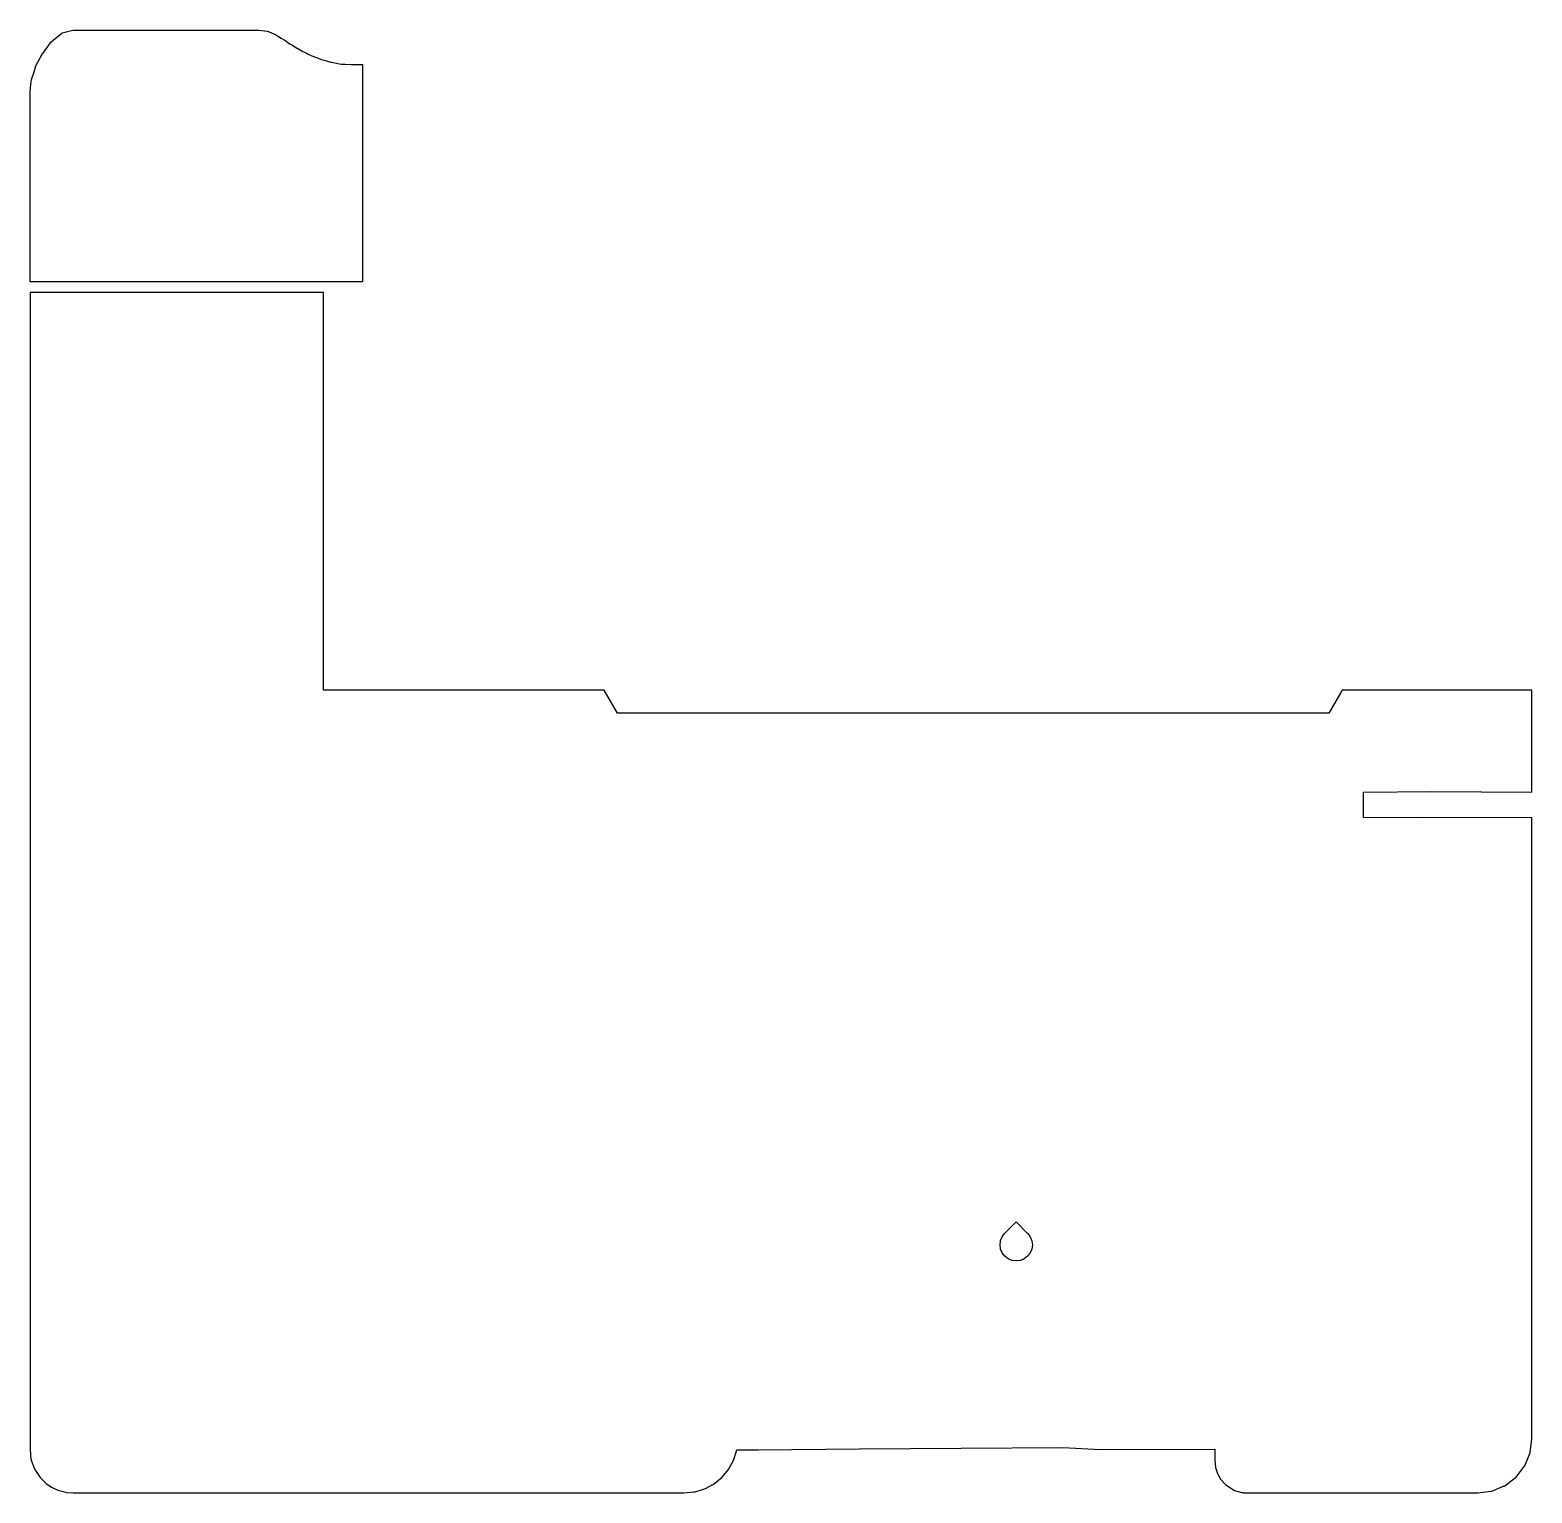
# Model space of a CAD drawing. Header units: metres. Extents: x 2.4 to 72, y -16 to 51.8.
import ezdxf

# ---------------------------------------------------------------- set-up
doc = ezdxf.new("R2010")
doc.units = ezdxf.units.M

msp = doc.modelspace()

# ---------------------------------------------------------------- linework, layer by layer
for p, q in [((3.475, 51.332), (3.87, 51.658)), ((3.87, 51.658), (3.882, 51.669)), ((3.882, 51.669), (4.38, 51.8)), ((4.38, 51.8), (4.4, 51.805)), ((4.4, 51.805), (12.835, 51.805)), ((12.835, 51.805), (13, 51.805)), ((13, 51.805), (13.385, 51.754)), ((13.385, 51.754), (13.395, 51.752)), ((13.395, 51.752), (13.405, 51.748)), ((13.405, 51.748), (13.781, 51.598)), ((13.781, 51.598), (13.908, 51.511)), ((13.908, 51.511), (14.045, 51.435)), ((2.986, 50.725), (3.063, 50.828)), ((3.063, 50.828), (3.4, 51.277)), ((3.4, 51.277), (3.475, 51.332)), ((14.045, 51.435), (14.211, 51.331)), ((14.211, 51.331), (14.254, 51.297)), ((14.254, 51.297), (14.281, 51.273)), ((14.281, 51.273), (14.392, 51.201)), ((14.392, 51.201), (14.456, 51.155)), ((14.456, 51.155), (14.529, 51.114)), ((14.529, 51.114), (14.65, 51.039)), ((14.65, 51.039), (14.676, 51.026)), ((14.676, 51.026), (14.752, 50.986)), ((14.752, 50.986), (14.822, 50.941)), ((14.822, 50.941), (14.844, 50.926)), ((14.844, 50.926), (14.967, 50.857)), ((14.967, 50.857), (15.035, 50.816)), ((15.035, 50.816), (15.121, 50.775)), ((2.59, 49.875), (2.668, 50.139)), ((2.668, 50.139), (2.98, 50.711)), ((2.98, 50.711), (2.986, 50.725)), ((15.121, 50.775), (15.243, 50.712)), ((15.243, 50.712), (15.285, 50.694)), ((15.285, 50.694), (15.434, 50.628)), ((15.434, 50.628), (15.458, 50.616)), ((15.458, 50.616), (15.464, 50.613)), ((15.464, 50.613), (15.727, 50.51)), ((15.727, 50.51), (15.893, 50.44)), ((15.893, 50.44), (16.028, 50.405)), ((16.028, 50.405), (16.338, 50.317)), ((16.338, 50.317), (16.356, 50.312)), ((16.356, 50.312), (16.364, 50.309)), ((16.356, 50.312), (16.356, 50.312)), ((16.364, 50.309), (16.667, 50.255)), ((16.667, 50.255), (16.816, 50.227)), ((16.816, 50.227), (16.997, 50.217)), ((16.997, 50.217), (17.275, 50.2)), ((17.275, 50.2), (17.4, 50.2)), ((17.4, 50.2), (17.8, 50.2)), ((17.8, 50.2), (17.8, 46.476)), ((2.429, 49.14), (2.468, 49.516)), ((2.468, 49.516), (2.59, 49.875)), ((2.4, 48.901), (2.429, 49.14)), ((2.4, 47.799), (2.4, 48.901)), ((2.4, 46.891), (2.4, 47.799)), ((2.4, 46.443), (2.4, 46.891)), ((2.4, 43.9), (2.4, 46.443)), ((17.8, 46.476), (17.8, 45.2)), ((17.8, 45.2), (17.8, 44.473)), ((2.4, 43.003), (2.4, 43.9)), ((17.8, 44.473), (17.8, 44.138)), ((17.8, 44.138), (17.8, 43.393)), ((17.8, 43.393), (17.8, 42.575)), ((2.4, 42.93), (2.4, 43.003)), ((2.4, 42.768), (2.4, 42.93)), ((2.4, 42.605), (2.4, 42.768)), ((2.4, 42.542), (2.4, 42.605)), ((2.4, 42.381), (2.4, 42.542)), ((17.8, 42.575), (17.8, 42.349)), ((2.4, 40.135), (2.4, 42.381)), ((17.8, 42.349), (17.8, 42.174)), ((17.8, 42.174), (17.8, 42.058)), ((17.8, 42.058), (17.8, 41.992)), ((17.8, 41.992), (17.8, 40.135)), ((14.093, 40.135), (2.4, 40.135)), ((16.252, 40.135), (14.093, 40.135)), ((17.278, 40.135), (16.252, 40.135)), ((17.8, 40.135), (17.278, 40.135)), ((15.446, 39.64), (2.4, 39.64)), ((2.4, 39.64), (2.4, 35.408)), ((16, 39.64), (15.446, 39.64)), ((16, 35.408), (16, 39.64)), ((2.4, 35.408), (2.4, 33.145)), ((16, 33.145), (16, 35.408)), ((2.4, 33.145), (2.4, 32.885)), ((2.4, 32.885), (2.4, 32.712)), ((16, 32.712), (16, 33.145)), ((2.4, 32.712), (2.4, 28.268)), ((16, 30.546), (16, 32.712)), ((16, 24.089), (16, 30.546)), ((2.4, 28.268), (2.4, 24.089)), ((2.4, 24.089), (2.4, 23.533)), ((16, 23.652), (16, 24.089)), ((2.4, 23.533), (2.4, 19.459)), ((16, 22.248), (16, 23.652)), ((16, 21.584), (16, 22.248)), ((16, 21.294), (16, 21.584)), ((16, 21.212), (16, 21.294)), ((27.421, 21.212), (16, 21.212)), ((16, 21.212), (16, 21.212)), ((27.64, 21.212), (27.421, 21.212)), ((29, 21.212), (27.64, 21.212)), ((29.616, 20.138), (29, 21.212)), ((63.138, 21.104), (62.584, 20.138)), ((63.2, 21.212), (63.138, 21.104)), ((63.731, 21.212), (63.2, 21.212)), ((71.082, 21.212), (63.731, 21.212)), ((71.998, 21.212), (71.082, 21.212)), ((72, 19.435), (71.998, 21.212)), ((33.184, 20.138), (29.616, 20.138)), ((62.584, 20.138), (33.184, 20.138)), ((2.4, 19.459), (2.4, 14.595)), ((72, 18.997), (72, 19.435)), ((72, 16.487), (72, 18.997)), ((64.2, 16.487), (67.324, 16.505)), ((64.2, 16.393), (64.2, 16.487)), ((64.2, 16.383), (64.2, 16.393)), ((64.2, 15.887), (64.2, 16.383)), ((67.324, 16.505), (72, 16.487)), ((64.2, 15.386), (64.2, 15.887)), ((64.2, 15.379), (64.2, 15.386)), ((64.2, 15.306), (64.2, 15.379)), ((72, 15.313), (66.898, 15.291)), ((72, -0.226), (72, 15.313)), ((66.898, 15.291), (64.2, 15.306)), ((2.4, 14.595), (2.4, 13.76)), ((2.4, 13.76), (2.4, 13.33)), ((2.4, 13.33), (2.4, 12.821)), ((2.4, 12.821), (2.4, 12.293)), ((2.4, 12.293), (2.4, 11.812)), ((2.4, 11.812), (2.4, 11.604)), ((2.4, 11.604), (2.4, 10.98)), ((2.4, 10.98), (2.4, 10.438)), ((2.4, 10.438), (2.4, 10.028)), ((2.4, 10.028), (2.4, 9.757)), ((2.4, 9.757), (2.4, 5.476)), ((2.4, 5.476), (2.4, 5.232)), ((2.4, 5.232), (2.4, 5.03)), ((2.4, 5.03), (2.4, 2.307)), ((2.4, 2.307), (2.4, 1.099)), ((2.4, 1.099), (2.4, -7.212)), ((71.998, -13.5), (72, -0.226)), ((47.564, -3.973), (48.094, -3.431)), ((48.094, -3.431), (48.1, -3.426)), ((48.1, -3.426), (48.63, -3.967)), ((47.376, -4.306), (47.447, -4.129)), ((47.447, -4.129), (47.562, -3.976)), ((47.562, -3.976), (47.564, -3.973)), ((48.63, -3.967), (48.636, -3.973)), ((48.636, -3.973), (48.638, -3.976)), ((48.638, -3.976), (48.753, -4.129)), ((48.753, -4.129), (48.754, -4.133)), ((48.754, -4.133), (48.826, -4.31)), ((47.35, -4.503), (47.351, -4.499)), ((47.376, -4.692), (47.35, -4.503)), ((47.351, -4.499), (47.374, -4.31)), ((47.374, -4.31), (47.376, -4.306)), ((47.377, -4.696), (47.376, -4.692)), ((47.451, -4.872), (47.377, -4.696)), ((48.822, -4.7), (48.748, -4.876)), ((48.823, -4.696), (48.822, -4.7)), ((48.849, -4.507), (48.823, -4.696)), ((48.826, -4.31), (48.826, -4.314)), ((48.826, -4.314), (48.85, -4.503)), ((48.85, -4.503), (48.849, -4.507)), ((47.452, -4.876), (47.451, -4.872)), ((47.569, -5.027), (47.452, -4.876)), ((47.572, -5.03), (47.569, -5.027)), ((47.723, -5.146), (47.572, -5.03)), ((47.727, -5.148), (47.723, -5.146)), ((47.903, -5.221), (47.727, -5.148)), ((47.907, -5.222), (47.903, -5.221)), ((48.096, -5.247), (47.907, -5.222)), ((48.1, -5.248), (48.096, -5.247)), ((48.289, -5.223), (48.1, -5.248)), ((48.293, -5.222), (48.289, -5.223)), ((48.289, -5.223), (48.289, -5.223)), ((48.47, -5.15), (48.293, -5.222)), ((48.473, -5.148), (48.47, -5.15)), ((48.625, -5.032), (48.473, -5.148)), ((48.628, -5.03), (48.625, -5.032)), ((48.745, -4.879), (48.628, -5.03)), ((48.748, -4.876), (48.745, -4.879)), ((2.4, -7.212), (2.4, -12.446)), ((2.4, -12.446), (2.4, -12.513)), ((2.4, -12.513), (2.4, -12.979)), ((2.4, -12.979), (2.4, -13.996)), ((40.843, -13.962), (50.255, -13.892)), ((50.255, -13.892), (52.004, -13.981)), ((71.917, -14.11), (71.998, -13.5)), ((2.4, -13.996), (2.4, -14)), ((2.4, -14), (2.409, -14.066)), ((2.409, -14.066), (2.417, -14.131)), ((2.417, -14.131), (2.428, -14.307)), ((2.428, -14.307), (2.459, -14.481)), ((2.459, -14.481), (2.579, -14.81)), ((34.783, -14.882), (35.007, -14.462)), ((35.007, -14.462), (35.012, -14.451)), ((35.012, -14.451), (35.148, -13.999)), ((35.148, -13.999), (36.145, -14.003)), ((36.145, -14.003), (40.843, -13.962)), ((52.004, -13.981), (57.3, -13.976)), ((57.3, -13.976), (57.3, -14.146)), ((57.3, -14.146), (57.3, -14.177)), ((57.3, -14.177), (57.3, -14.178)), ((57.3, -14.178), (57.3, -14.5)), ((57.3, -14.5), (57.335, -14.819)), ((71.662, -14.75), (71.901, -14.171)), ((71.901, -14.171), (71.911, -14.147)), ((71.911, -14.147), (71.917, -14.11)), ((2.579, -14.81), (2.625, -14.92)), ((2.625, -14.92), (2.802, -15.196)), ((2.802, -15.196), (2.868, -15.282)), ((2.868, -15.282), (3.079, -15.5)), ((34.136, -15.54), (34.468, -15.268)), ((34.468, -15.268), (34.764, -14.907)), ((34.764, -14.907), (34.783, -14.882)), ((57.335, -14.819), (57.336, -14.827)), ((57.336, -14.827), (57.426, -15.097)), ((57.426, -15.097), (57.44, -15.132)), ((57.44, -15.132), (57.568, -15.354)), ((70.747, -15.665), (71.242, -15.285)), ((71.242, -15.285), (71.264, -15.268)), ((71.264, -15.268), (71.645, -14.771)), ((71.645, -14.771), (71.662, -14.75)), ((3.079, -15.5), (3.155, -15.559)), ((3.155, -15.559), (3.402, -15.733)), ((3.402, -15.733), (3.691, -15.866)), ((3.691, -15.866), (3.749, -15.89)), ((3.749, -15.89), (4.053, -15.969)), ((4.053, -15.969), (4.077, -15.973)), ((4.077, -15.973), (4.4, -16)), ((4.4, -16), (4.891, -16)), ((4.891, -16), (29.846, -16)), ((29.846, -16), (30.982, -16)), ((30.982, -16), (32.518, -16)), ((32.518, -16), (32.7, -16)), ((32.7, -16), (33.155, -15.955)), ((33.155, -15.955), (33.221, -15.944)), ((33.221, -15.944), (33.605, -15.827)), ((33.605, -15.827), (33.706, -15.786)), ((33.706, -15.786), (34.072, -15.589)), ((34.072, -15.589), (34.136, -15.54)), ((57.568, -15.354), (57.6, -15.396)), ((57.6, -15.396), (57.746, -15.567)), ((57.746, -15.567), (57.799, -15.608)), ((57.799, -15.608), (58.132, -15.842)), ((58.132, -15.842), (58.219, -15.878)), ((58.219, -15.878), (58.554, -15.977)), ((58.554, -15.977), (58.599, -15.981)), ((58.599, -15.981), (58.638, -15.988)), ((58.638, -15.988), (58.672, -15.994)), ((58.672, -15.994), (58.677, -15.995)), ((58.677, -15.995), (58.681, -15.995)), ((58.681, -15.995), (58.738, -15.999)), ((58.738, -15.999), (58.743, -15.999)), ((58.743, -15.999), (58.8, -16)), ((58.8, -16), (69.224, -16)), ((69.224, -16), (69.493, -16)), ((69.493, -16), (69.495, -16)), ((69.495, -16), (69.498, -16)), ((69.498, -16), (70.095, -15.921)), ((70.095, -15.921), (70.144, -15.915)), ((70.144, -15.915), (70.718, -15.677)), ((70.718, -15.677), (70.747, -15.665))]:
    msp.add_line(p, q)

doc.saveas('drawing.dxf')
